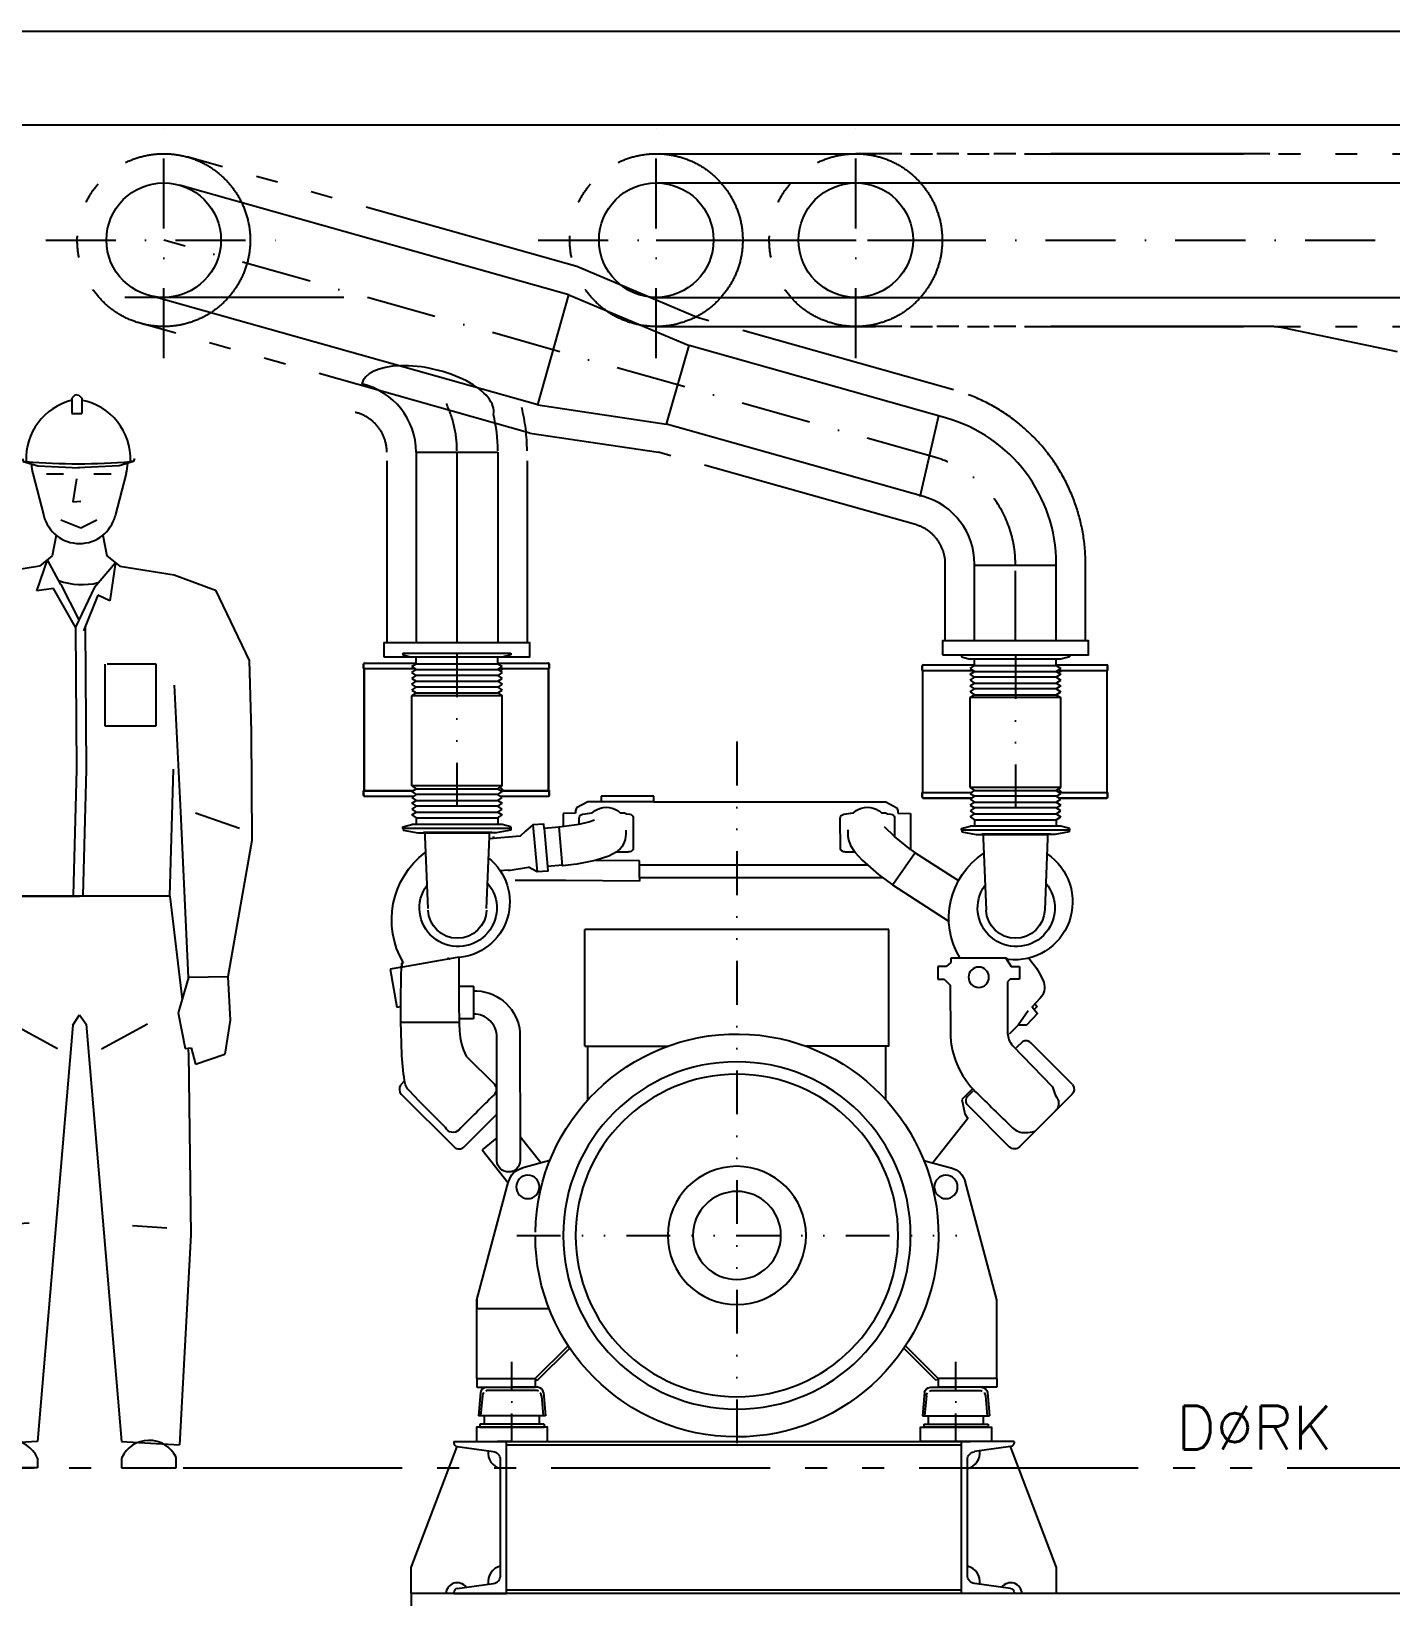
# Model space of a CAD drawing. Extents: x 33214 to 95067, y 8279 to 51908.
# Drawn here: x 60596 to 62923, y 11909 to 14589 of the extents above; entities that cross this region are included whole.
import ezdxf

# ---------------------------------------------------------------- set-up
doc = ezdxf.new("R2010")
doc.units = 0
doc.header["$LTSCALE"] = 300
doc.header["$MEASUREMENT"] = 0
for name, pattern in [('DASHDOT', [1, 0.5, -0.25, 0, -0.25]), ('DASHEDTHIN0', [4, 2.5, -1.5]), ('DIVIDE2', [0.625, 0.25, -0.125, 0, -0.125, 0, -0.125]), ('PHANTOM', [2.1, 1.25, -0.2, 0.125, -0.2, 0.125, -0.2]), ('SNT-025', [0.74, 0.4, -0.17, 0, -0.17])]:
    doc.linetypes.add(name, pattern=pattern)
doc.layers.get('0').update_dxf_attribs({"linetype": 'CONTINUOUS'})
for name, color, linetype in [('% human', 9, 'CONTINUOUS'), ('CO2', 2, 'CONTINUOUS'), ('DAMPER', 6, 'CONTINUOUS'), ('Engine_eq', 3, 'CONTINUOUS'), ('HIDDLN-LMEC0', 3, 'DASHEDTHIN0'), ('INNERG-LMEK0', 2, 'CONTINUOUS'), ('KOMP', 1, 'CONTINUOUS'), ('M0CO2', 2, 'CONTINUOUS'), ('M0PH1', 1, 'PHANTOM'), ('S0CO1', 1, 'CONTINUOUS'), ('S0CO2', 2, 'CONTINUOUS'), ('S0CO3', 3, 'CONTINUOUS'), ('S0CO5', 4, 'CONTINUOUS'), ('S0PH1', 1, 'PHANTOM'), ('S0TX1', 1, 'CONTINUOUS'), ('SCE1', 1, 'DASHDOT')]:
    doc.layers.add(name, color=color, linetype=linetype)
doc.styles.add('18', font='romans', dxfattribs={"height": 180})

# ---------------------------------------------------------------- blocks, each defined once
blk = doc.blocks.new('Mann')
for p, q in [((-2.5, 971.8), (-7.6, 966.7)), ((-7.6, 966.7), (-7.6, 940.5)), ((0.9, 972.3), (-2.5, 971.8)), ((0.9, 972.3), (4.3, 971.8)), ((4.3, 971.8), (9.4, 966.7)), ((9.4, 966.7), (9.4, 940.5)), ((-7.6, 940.5), (9.4, 940.5)), ((-92, 863.8), (-90.8, 858.4)), ((-90.8, 858.4), (-65.8, 851)), ((-90.8, 858.4), (-85.6, 858.4)), ((98.4, 858.4), (73.4, 851)), ((98.4, 858.4), (93.2, 858.4)), ((99.6, 863.8), (98.4, 858.4)), ((-74.2, 837.7), (-55.6, 765.5)), ((-65.8, 851), (5, 847.4)), ((-51, 837.2), (-21.5, 837.2)), ((73.4, 851), (2.6, 847.4)), ((30.2, 837.2), (59.8, 837.2)), ((85.6, 837.7), (67, 765.5)), ((0.7, 828.6), (-5.5, 789.2)), ((-5.5, 789.2), (8.1, 790.4)), ((-26.4, 758.4), (8.1, 744.9)), ((8.1, 744.9), (35.1, 758.4)), ((-34.1, 732), (-40.9, 696.8)), ((45.5, 732), (52.3, 696.8)), ((-63, 679.3), (-156.3, 664.4)), ((-67.3, 637.1), (-49.1, 690.3)), ((-40.9, 696.8), (-63, 679.3)), ((-26, 647.9), (-49.1, 690.3)), ((31.2, 643.5), (67.1, 685.2)), ((52.3, 696.8), (74.5, 679.3)), ((67.1, 685.2), (57.4, 620.1)), ((74.5, 679.3), (167.7, 664.4)), ((-156.3, 664.4), (-227, 638.2)), ((-26, 647.9), (4.8, 587.4)), ((31.2, 643.5), (-1.2, 574.7)), ((167.7, 664.4), (238.4, 638.2)), ((-227, 638.2), (-284.5, 517.4)), ((-39, 640.9), (-67.3, 637.1)), ((-1.2, 574.7), (-39, 640.9)), ((37.1, 629.6), (12.3, 568.4)), ((57.4, 620.1), (37.1, 629.6)), ((238.4, 638.2), (296, 517.4)), ((-1.2, 574.7), (0.7, 331)), ((15.4, 574.9), (17.3, 331.1)), ((-284.5, 517.4), (-288.4, 396.3)), ((48.8, 511.6), (48.8, 406)), ((136.7, 511.6), (53.2, 511.6)), ((136.7, 406), (136.7, 511.6)), ((296, 517.4), (299.8, 396.3)), ((-167.5, 258.7), (-156.8, 475.5)), ((178.9, 258.7), (168.2, 475.5)), ((48.8, 406), (136.7, 406)), ((-288.4, 396.3), (-289.4, 209.2)), ((299.8, 396.3), (300.8, 209.2)), ((-149, 113.9), (-155.1, 331.6)), ((0.7, 331), (-5, 115.6)), ((17.3, 330.6), (11.6, 115.2)), ((160.4, 113.9), (166.5, 331.6)), ((-267.8, 230.2), (-193.1, 256.5)), ((-180.7, -25.3), (-167.5, 258.7)), ((192.1, -25.3), (178.9, 258.7)), ((279.3, 230.2), (204.5, 256.5)), ((-289.4, 209.2), (-248.1, -23.9)), ((300.8, 209.2), (259.5, -23.9)), ((-149, 113.9), (-171.1, -58.8)), ((-149, 113.9), (5.7, 113.9)), ((76.2, 113.9), (-149, 113.9)), ((160.4, 113.9), (5.7, 113.9)), ((160.4, 113.9), (181.5, -62.7)), ((-248.1, -23.9), (-252.3, -98.1)), ((-248.1, -23.9), (-180.7, -25.3)), ((-180.7, -25.3), (-163.4, -85.9)), ((192.1, -25.3), (174.8, -85.9)), ((259.5, -23.9), (192.1, -25.3)), ((259.5, -23.9), (263.8, -98.1)), ((-252.3, -98.1), (-243.1, -156.5)), ((-163.4, -85.9), (-175.3, -146.5)), ((-31.8, -147.5), (-110.3, -104.3)), ((-5.8, -107), (-66, -819.5)), ((-5.8, -107), (5.9, -88.9)), ((5.9, -88.9), (17.1, -104.9)), ((17.1, -104.9), (77.4, -819.5)), ((43.2, -147.5), (121.8, -104.3)), ((174.8, -85.9), (186.7, -146.5)), ((263.8, -98.1), (254.6, -156.5)), ((-192.7, -173.8), (-243.1, -156.5)), ((-185.5, -145.8), (-192.7, -173.8)), ((-175.3, -146.5), (-185.5, -145.8)), ((-181, -155.3), (-185, -465.6)), ((-181.5, -146), (-181, -155.3)), ((186.7, -146.5), (196.9, -145.8)), ((191.4, -146.2), (192.5, -155.3)), ((192.5, -155.3), (196.4, -465.6)), ((196.9, -145.8), (204.2, -173.8)), ((204.2, -173.8), (254.6, -156.5)), ((-80.3, -445.7), (-139.2, -449.6)), ((96.2, -450.1), (155.1, -454)), ((-185, -465.6), (-165.2, -825.3)), ((196.4, -465.6), (176.6, -825.3)), ((-66, -819.5), (-165.2, -825.3)), ((77.4, -819.5), (176.6, -825.3)), ((-159.5, -864.6), (-159.5, -846.6)), ((-66.4, -848.1), (-66.4, -864.6)), ((77.8, -848.1), (77.8, -864.6)), ((170.9, -864.6), (170.9, -846.6)), ((-66.4, -864.6), (-159.5, -864.6)), ((77.8, -864.6), (170.9, -864.6))]:
    blk.add_line(p, q)
for centre, radius, start, end in [((17.3, 863.3), 103, 103.979, 182.7405), ((-9.8, 862.2), 103, 357.8991, 79.2735), ((3.8, 1901.5), 1046.9, 265.1019, 274.8981), ((5.7, 858.3), 82.5, 182.811, 194.4484), ((5.7, 858.3), 82.5, 345.5516, 358.0047), ((5.7, 781.3), 63.3, 194.4484, 345.5516), ((10.1, 762.5), 114.9, 249.7374, 283.841), ((-113.3, -869.3), 51.5, 24.3304, 153.8211), ((124.7, -869.3), 51.5, 26.1789, 155.6696)]:
    blk.add_arc(centre, radius, start, end)
blk = doc.blocks.new('U260')
at = {"layer": 'S0CO3', "linetype": 'Continuous'}
for p, q in [((-225, 650), (0, 650)), ((-225, 650), (-225, 645.9)), ((-209.9, 628.6), (-55.2, 607)), ((0, 0), (0, 650)), ((-25, 77.7), (-25, 572.3)), ((-225, 0), (-225, 4.1)), ((-225, 0), (0, 0)), ((-209.9, 21.4), (-55.2, 43))]:
    blk.add_line(p, q, dxfattribs=at)
for centre, radius, start, end in [((-207.5, 645.9), 17.5, 180, 262.0611), ((-60, 572.3), 35, 0, 82.0611), ((-60, 77.7), 35, 277.9389, 0), ((-207.5, 4.1), 17.5, 97.9389, 180)]:
    blk.add_arc(centre, radius, start, end, dxfattribs=at)
blk = doc.blocks.new('MOTORLABBER')
at = {"layer": 'DAMPER'}
for p, q in [((-134.5, 209.7), (-143.8, 110)), ((-109.6, 232.5), (0, 232.5)), ((101.3, 218.9), (-101.3, 218.9)), ((109.6, 232.5), (0, 232.5)), ((134.5, 209.7), (143.8, 110)), ((-126.2, 196.1), (-134.2, 110)), ((126.2, 196.1), (134.2, 110)), ((-117.5, 110), (-143.8, 110)), ((-137.5, 75), (-137.5, 62.5)), ((137.5, 75), (-137.5, 75)), ((-117.5, 75), (-117.5, 110)), ((117.5, 110), (-117.5, 110)), ((117.5, 75), (117.5, 110)), ((143.8, 110), (117.5, 110)), ((137.5, 75), (137.5, 62.5)), ((-137.5, 62.5), (137.5, 62.5))]:
    blk.add_line(p, q, dxfattribs=at)
for centre, start, end in [((-109.6, 207.5), 90, 174.95755), ((-101.3, 193.9), 139.1713, 174.95755), ((-101.3, 193.9), 90, 115.14857), ((101.3, 193.9), 61.41612, 90), ((109.6, 207.5), 5.04245, 90), ((101.3, 193.9), 5.04245, 37.57124)]:
    blk.add_arc(centre, 25, start, end, dxfattribs=at)
at = {"layer": 'Engine_eq'}
blk.add_lwpolyline([(-152.4, 0), (152.4, 0), (152.4, 62.5), (-152.4, 62.5)], close=True, dxfattribs=at)
at = {"layer": 'HIDDLN-LMEC0'}
blk.add_line((-37.5, 0), (-62.5, 0), dxfattribs=at)
at = {"layer": 'INNERG-LMEK0'}
for p, q in [((-37.5, 0), (137.5, 0)), ((0, 0), (-37.5, 0))]:
    blk.add_line(p, q, dxfattribs=at)
at = {"layer": 'S0PH1', "linetype": 'SNT-025'}
blk.add_line((0, 0), (0, 386.9), dxfattribs=at)
blk = doc.blocks.new('HOVEDMOTOR-SB')
at = {"layer": 'S0CO1', "linetype": 'Continuous'}
for p, q in [((-384.3, 994, -64.8), (-569.3, 994, -64.8)), ((-569.3, 994, -64.8), (-569.3, 991, -64.8)), ((-384.3, 994, -64.8), (-384.3, 991, -64.8)), ((386.7, 997, -64.8), (386.7, 994, -64.8)), ((571.7, 997, -64.8), (386.7, 997, -64.8)), ((386.7, 994, -64.8), (401.6, 990, -64.8)), ((571.7, 994, -64.8), (556.7, 990, -64.8)), ((571.7, 997, -64.8), (571.7, 994, -64.8)), ((-635, 975.7), (-634.5, 976.7)), ((-635, 967.7), (-635, 975.7)), ((-549.4, 967.7), (-635, 967.7)), ((-634.6, 975.6), (-634.1, 976.6)), ((-634.6, 967.6), (-634.6, 975.6)), ((-549.3, 967.6), (-634.6, 967.6)), ((-634.5, 976.7), (-633.5, 977.2)), ((-634.1, 976.6), (-633.1, 977.1)), ((-634, 758.7), (-634, 967.7)), ((-633.6, 758.6), (-633.6, 967.6)), ((-546.8, 977.2), (-633.5, 977.2)), ((-546.8, 977.1), (-633.1, 977.1)), ((-569.3, 991, -64.8), (-554.4, 987, -64.8)), ((-555.9, 967.7), (-551.2, 963.1)), ((-555.5, 967.6), (-551, 963.2)), ((-554.4, 987, -64.8), (-399.3, 987, -64.8)), ((-546.8, 976, -64.8), (-554.3, 971, -64.8)), ((-546.8, 966, -64.8), (-554.3, 971, -64.8)), ((-546.8, 966, -64.8), (-554.3, 961, -64.8)), ((-546.8, 976, -64.8), (-546.8, 987, -64.8)), ((-406.8, 976, -64.8), (-546.8, 976, -64.8)), ((-406.8, 966, -64.8), (-546.8, 966, -64.8)), ((-406.8, 976, -64.8), (-406.8, 987, -64.8)), ((-319, 977.2), (-406.8, 977.2)), ((-318.6, 977.1), (-406.8, 977.1)), ((-399.3, 971, -64.8), (-406.8, 976, -64.8)), ((-399.3, 971, -64.8), (-406.8, 966, -64.8)), ((-399.3, 961, -64.8), (-406.8, 966, -64.8)), ((-317.1, 967.6), (-404.4, 967.6)), ((-317.5, 967.7), (-404.3, 967.7)), ((-384.3, 991, -64.8), (-399.3, 987, -64.8)), ((-319, 977.2), (-318, 976.7)), ((-318.6, 977.1), (-317.6, 976.6)), ((-318.5, 758.7), (-318.5, 967.7)), ((-318.1, 758.6), (-318.1, 967.6)), ((-318, 976.7), (-317.5, 975.7)), ((-317.6, 976.6), (-317.1, 975.6)), ((-317.5, 967.7), (-317.5, 975.7)), ((-317.1, 967.6), (-317.1, 975.6)), ((321, 978.7), (321.5, 979.7)), ((321, 970.7), (321, 978.7)), ((406.6, 970.7), (321, 970.7)), ((321.4, 978.6), (321.9, 979.6)), ((321.4, 970.6), (321.4, 978.6)), ((406.7, 970.6), (321.4, 970.6)), ((321.5, 979.7), (322.5, 980.2)), ((321.9, 979.6), (322.9, 980.1)), ((322, 761.7), (322, 970.7)), ((322.4, 761.6), (322.4, 970.6)), ((409.2, 980.2), (322.5, 980.2)), ((409.2, 980.1), (322.9, 980.1)), ((400.1, 970.7), (404.8, 966.1)), ((400.5, 970.6), (405, 966.2)), ((401.6, 990, -64.8), (556.7, 990, -64.8)), ((409.2, 979, -64.8), (401.7, 974, -64.8)), ((409.2, 969, -64.8), (401.7, 974, -64.8)), ((409.2, 969, -64.8), (401.7, 964, -64.8)), ((409.2, 979, -64.8), (409.2, 990, -64.8)), ((549.2, 979, -64.8), (409.2, 979, -64.8)), ((549.2, 969, -64.8), (409.2, 969, -64.8)), ((549.2, 979, -64.8), (549.2, 990, -64.8)), ((637, 980.2), (549.2, 980.2)), ((637.4, 980.1), (549.2, 980.1)), ((556.7, 974, -64.8), (549.2, 979, -64.8)), ((556.7, 974, -64.8), (549.2, 969, -64.8)), ((556.7, 964, -64.8), (549.2, 969, -64.8)), ((638.9, 970.6), (551.6, 970.6)), ((638.5, 970.7), (551.7, 970.7)), ((637, 980.2), (638, 979.7)), ((637.4, 980.1), (638.4, 979.6)), ((637.5, 761.7), (637.5, 970.7)), ((637.9, 761.6), (637.9, 970.6)), ((638, 979.7), (638.5, 978.7)), ((638.4, 979.6), (638.9, 978.6)), ((638.5, 970.7), (638.5, 978.7)), ((638.9, 970.6), (638.9, 978.6)), ((-554.3, 961, -64.8), (-546.8, 956, -64.8)), ((-546.8, 956, -64.8), (-554.3, 951, -64.8)), ((-546.8, 946, -64.8), (-554.3, 951, -64.8)), ((-546.8, 946, -64.8), (-554.3, 941, -64.8)), ((-554.3, 941, -64.8), (-546.8, 936, -64.8)), ((-546.8, 956, -64.8), (-406.8, 956, -64.8)), ((-406.8, 946, -64.8), (-546.8, 946, -64.8)), ((-406.8, 956, -64.8), (-399.3, 961, -64.8)), ((-399.3, 951, -64.8), (-406.8, 956, -64.8)), ((-399.3, 951, -64.8), (-406.8, 946, -64.8)), ((-399.3, 941, -64.8), (-406.8, 946, -64.8)), ((-406.8, 936, -64.8), (-399.3, 941, -64.8)), ((401.7, 964, -64.8), (409.2, 959, -64.8)), ((409.2, 959, -64.8), (401.7, 954, -64.8)), ((409.2, 949, -64.8), (401.7, 954, -64.8)), ((409.2, 949, -64.8), (401.7, 944, -64.8)), ((401.7, 944, -64.8), (409.2, 939, -64.8)), ((409.2, 939, -64.8), (401.7, 934, -64.8)), ((409.2, 959, -64.8), (549.2, 959, -64.8)), ((549.2, 949, -64.8), (409.2, 949, -64.8)), ((409.2, 939, -64.8), (549.2, 939, -64.8)), ((549.2, 959, -64.8), (556.7, 964, -64.8)), ((556.7, 954, -64.8), (549.2, 959, -64.8)), ((556.7, 954, -64.8), (549.2, 949, -64.8)), ((556.7, 944, -64.8), (549.2, 949, -64.8)), ((549.2, 939, -64.8), (556.7, 944, -64.8)), ((556.7, 934, -64.8), (549.2, 939, -64.8)), ((-546.8, 936, -64.8), (-554.3, 931, -64.8)), ((-546.8, 926, -64.8), (-554.3, 931, -64.8)), ((-546.8, 926, -64.8), (-554.3, 921, -64.8)), ((-554.3, 767, -64.8), (-554.3, 921, -64.8)), ((-554.3, 921, -64.8), (-399.3, 921, -64.8)), ((-546.8, 936, -64.8), (-406.8, 936, -64.8)), ((-406.8, 926, -64.8), (-546.8, 926, -64.8)), ((-399.3, 931, -64.8), (-406.8, 936, -64.8)), ((-399.3, 931, -64.8), (-406.8, 926, -64.8)), ((-399.3, 921, -64.8), (-406.8, 926, -64.8)), ((-399.3, 767, -64.8), (-399.3, 921, -64.8)), ((409.2, 929, -64.8), (401.7, 934, -64.8)), ((409.2, 929, -64.8), (401.7, 924, -64.8)), ((401.7, 924, -64.8), (556.7, 924, -64.8)), ((401.7, 770, -64.8), (401.7, 924, -64.8)), ((549.2, 929, -64.8), (409.2, 929, -64.8)), ((556.7, 934, -64.8), (549.2, 929, -64.8)), ((556.7, 924, -64.8), (549.2, 929, -64.8)), ((556.7, 770, -64.8), (556.7, 924, -64.8)), ((-635, 750.7), (-635, 758.7)), ((-551.8, 758.7), (-635, 758.7)), ((-634.5, 749.6), (-635, 750.7)), ((-634.6, 750.6), (-634.6, 758.6)), ((-551.9, 758.6), (-634.6, 758.6)), ((-634.1, 749.5), (-634.6, 750.6)), ((-550.7, 764.5), (-557.1, 758.1)), ((-550.4, 764.4), (-556.7, 758)), ((-554.3, 767, -64.8), (-399.3, 767, -64.8)), ((-546.8, 762, -64.8), (-554.3, 767, -64.8)), ((-546.8, 762, -64.8), (-554.3, 757, -64.8)), ((-546.8, 752, -64.8), (-554.3, 757, -64.8)), ((-554.3, 747, -64.8), (-546.8, 752, -64.8)), ((-406.8, 762, -64.8), (-546.8, 762, -64.8)), ((-546.8, 752, -64.8), (-406.8, 752, -64.8)), ((-399.3, 767, -64.8), (-406.8, 762, -64.8)), ((-399.3, 757, -64.8), (-406.8, 762, -64.8)), ((-399.3, 757, -64.8), (-406.8, 752, -64.8)), ((-406.8, 752, -64.8), (-399.3, 747, -64.8)), ((-317.5, 758.7), (-401.9, 758.7)), ((-317.1, 758.6), (-401.8, 758.6)), ((-317.5, 750.7), (-318, 749.6)), ((-317.1, 750.6), (-317.6, 749.5)), ((-317.5, 750.7), (-317.5, 758.7)), ((-317.1, 750.6), (-317.1, 758.6)), ((142.4, 752), (232.4, 752)), ((142.4, 742.5), (142.4, 752)), ((232.4, 752), (232.4, 742.5)), ((404.2, 761.7), (321, 761.7)), ((321, 753.7), (321, 761.7)), ((321.5, 752.6), (321, 753.7)), ((404.1, 761.6), (321.4, 761.6)), ((321.4, 753.6), (321.4, 761.6)), ((321.9, 752.5), (321.4, 753.6)), ((322.5, 752.2), (321.5, 752.6)), ((322.9, 752.1), (321.9, 752.5)), ((405, 752.2), (322.5, 752.2)), ((404.9, 752.1), (322.9, 752.1)), ((405.3, 767.5), (398.9, 761.1)), ((405.6, 767.4), (399.3, 761)), ((409.2, 765, -64.8), (401.7, 770, -64.8)), ((401.7, 770, -64.8), (556.7, 770, -64.8)), ((409.2, 765, -64.8), (401.7, 760, -64.8)), ((409.2, 755, -64.8), (401.7, 760, -64.8)), ((401.7, 750, -64.8), (409.2, 755, -64.8)), ((549.2, 765, -64.8), (409.2, 765, -64.8)), ((409.2, 755, -64.8), (549.2, 755, -64.8)), ((556.7, 770, -64.8), (549.2, 765, -64.8)), ((556.7, 760, -64.8), (549.2, 765, -64.8)), ((556.7, 760, -64.8), (549.2, 755, -64.8)), ((549.2, 755, -64.8), (556.7, 750, -64.8)), ((637, 752.2), (553.4, 752.2)), ((637.4, 752.1), (553.5, 752.1)), ((638.5, 761.7), (554.1, 761.7)), ((638.9, 761.6), (554.2, 761.6)), ((638, 752.6), (637, 752.2)), ((638.4, 752.5), (637.4, 752.1)), ((638.5, 753.7), (638, 752.6)), ((638.9, 753.6), (638.4, 752.5)), ((638.5, 753.7), (638.5, 761.7)), ((638.9, 753.6), (638.9, 761.6)), ((-633.5, 749.2), (-634.5, 749.6)), ((-633.1, 749.1), (-634.1, 749.5)), ((-551, 749.2), (-633.5, 749.2)), ((-551.1, 749.1), (-633.1, 749.1)), ((-546.8, 742, -64.8), (-554.3, 747, -64.8)), ((-546.8, 742, -64.8), (-554.3, 737, -64.8)), ((-546.8, 732, -64.8), (-554.3, 737, -64.8)), ((-554.3, 727, -64.8), (-546.8, 732, -64.8)), ((-546.8, 722, -64.8), (-554.3, 727, -64.8)), ((-406.8, 742, -64.8), (-546.8, 742, -64.8)), ((-546.8, 732, -64.8), (-406.8, 732, -64.8)), ((-399.3, 747, -64.8), (-406.8, 742, -64.8)), ((-399.3, 737, -64.8), (-406.8, 742, -64.8)), ((-399.3, 737, -64.8), (-406.8, 732, -64.8)), ((-406.8, 732, -64.8), (-399.3, 727, -64.8)), ((-399.3, 727, -64.8), (-406.8, 722, -64.8)), ((-319, 749.2), (-402.6, 749.2)), ((-318.6, 749.1), (-402.5, 749.1)), ((-318, 749.6), (-319, 749.2)), ((-317.6, 749.5), (-318.6, 749.1)), ((-274, 732), (-275.7, 727.4)), ((-275.7, 727.4), (-275.7, 723.2)), ((-254.8, 742.5), (-274, 732)), ((142.4, 742.5), (-254.8, 742.5)), ((142.4, 742.5), (232.4, 742.5)), ((232.4, 742.5), (255.2, 742.5)), ((255.2, 742.5), (274.3, 732)), ((274.3, 732), (276.1, 727.4)), ((276.1, 727.4), (276.1, 723.3)), ((409.2, 745, -64.8), (401.7, 750, -64.8)), ((409.2, 745, -64.8), (401.7, 740, -64.8)), ((409.2, 735, -64.8), (401.7, 740, -64.8)), ((401.7, 730, -64.8), (409.2, 735, -64.8)), ((409.2, 725, -64.8), (401.7, 730, -64.8)), ((409.2, 725, -64.8), (401.7, 720, -64.8)), ((549.2, 745, -64.8), (409.2, 745, -64.8)), ((409.2, 735, -64.8), (549.2, 735, -64.8)), ((549.2, 725, -64.8), (409.2, 725, -64.8)), ((556.7, 750, -64.8), (549.2, 745, -64.8)), ((556.7, 740, -64.8), (549.2, 745, -64.8)), ((556.7, 740, -64.8), (549.2, 735, -64.8)), ((549.2, 735, -64.8), (556.7, 730, -64.8)), ((556.7, 730, -64.8), (549.2, 725, -64.8)), ((556.7, 720, -64.8), (549.2, 725, -64.8)), ((-569.3, 697, -64.8), (-554.4, 701, -64.8)), ((-569.3, 697, -64.8), (-569.3, 694, -64.8)), ((-554.4, 701, -64.8), (-399.3, 701, -64.8)), ((-546.8, 722, -64.8), (-554.3, 717, -64.8)), ((-546.8, 712, -64.8), (-554.3, 717, -64.8)), ((-406.8, 722, -64.8), (-546.8, 722, -64.8)), ((-546.8, 712, -64.8), (-546.8, 701, -64.8)), ((-406.8, 712, -64.8), (-546.8, 712, -64.8)), ((-399.3, 717, -64.8), (-406.8, 722, -64.8)), ((-399.3, 717, -64.8), (-406.8, 712, -64.8)), ((-406.8, 712, -64.8), (-406.8, 701, -64.8)), ((-384.3, 697, -64.8), (-399.3, 701, -64.8)), ((-384.3, 694), (-384.3, 697)), ((-275.7, 723.2), (-297.3, 722.8)), ((-297.3, 722.8), (-297.3, 660.8)), ((-269.7, 682.9), (-252.9, 700)), ((276.1, 723.3), (297.6, 722.8)), ((297.6, 722.8), (297.6, 700.6)), ((329.9, 697), (324.2, 631.6)), ((349.1, 702.9), (342.1, 622.5)), ((386.7, 700, -64.8), (401.6, 704, -64.8)), ((386.7, 700, -64.8), (386.7, 697, -64.8)), ((386.7, 697), (571.7, 697)), ((387.2, 697), (571.2, 697)), ((387.2, 697), (387.2, 694)), ((401.6, 704, -64.8), (556.7, 704, -64.8)), ((409.2, 715, -64.8), (401.7, 720, -64.8)), ((549.2, 715, -64.8), (409.2, 715, -64.8)), ((409.2, 715, -64.8), (409.2, 704, -64.8)), ((556.7, 720, -64.8), (549.2, 715, -64.8)), ((549.2, 715, -64.8), (549.2, 704, -64.8)), ((571.7, 700, -64.8), (556.7, 704, -64.8)), ((571.2, 697), (571.2, 694)), ((571.7, 697), (571.7, 700)), ((-569.3, 694), (-384.3, 694)), ((-568.8, 694), (-568.8, 691)), ((-568.8, 694), (-384.8, 694)), ((-568.8, 691), (-544, 686.7)), ((-544, 686.7), (-476.8, 686.7)), ((-536.8, 687.1), (-532.3, 687.2)), ((-532.8, 687.3), (-528.6, 687.3)), ((-532.3, 687.2), (-528.2, 687.2)), ((-531.8, 686.7), (-531.8, 679.5)), ((-476.8, 686.7), (-531.8, 686.7)), ((-531.8, 679.5), (-527, 557)), ((-528.6, 687.3), (-523.6, 687.3)), ((-528.2, 687.2), (-523.2, 687.2)), ((-523.6, 687.3), (-517.8, 687.3)), ((-523.2, 687.2), (-517.3, 687.2)), ((-517.8, 687.3), (-507.5, 687.3)), ((-517.3, 687.2), (-507.1, 687.2)), ((-507.5, 687.3), (-496.5, 687.3)), ((-507.1, 687.2), (-496.1, 687.2)), ((-496.5, 687.3), (-476.3, 687.3)), ((-496.1, 687.2), (-475.8, 687.2)), ((-409.7, 686.7), (-476.8, 686.7)), ((-476.1, 687.3), (-476.3, 687.3)), ((-476.1, 687.3), (-463.9, 687.2)), ((-475.7, 687.2), (-475.8, 687.2)), ((-475.7, 687.2), (-463.5, 687.1)), ((-463.9, 687.2), (-456, 687.2)), ((-463.5, 687.1), (-455.6, 687.1)), ((-456, 687.2), (-448.4, 687.2)), ((-455.6, 687.1), (-448, 687.1)), ((-448.4, 687.2), (-441.3, 687.2)), ((-448, 687.1), (-440.8, 687.1)), ((-441.3, 687.2), (-434.8, 687.2)), ((-440.8, 687.1), (-434.3, 687.1)), ((-434.8, 687.2), (-428.9, 687.2)), ((-434.3, 687.1), (-428.5, 687.1)), ((-428.9, 687.2), (-423.9, 687.3)), ((-428.5, 687.1), (-423.5, 687.2)), ((-421.8, 679.5), (-426.7, 557)), ((-423.9, 687.3), (-419.8, 687.3)), ((-423.5, 687.2), (-419.3, 687.2)), ((-421.8, 686.7), (-421.8, 679.5)), ((-384.8, 691), (-409.7, 686.7)), ((-384.8, 694), (-384.8, 691)), ((-297.3, 660.8), (-269.7, 682.9)), ((-190.9, 677.6), (-194.4, 667.7)), ((-189.9, 684), (-190.9, 677.6)), ((-189.9, 694.8), (-189.9, 684)), ((387.2, 694), (412, 689.7)), ((412, 689.7), (479.2, 689.7)), ((416.7, 683.1), (416.9, 681.1)), ((416.9, 681.1), (417.2, 679)), ((417.1, 683.2), (417.3, 681.2)), ((417.3, 681.2), (417.6, 679.1)), ((419.2, 690.1), (423.7, 690.2)), ((423.2, 690.3), (427.4, 690.3)), ((423.7, 690.2), (427.8, 690.2)), ((479.2, 689.7), (424.2, 689.7)), ((424.2, 689.7), (424.2, 682.5)), ((424.2, 682.5), (429, 560)), ((427.4, 690.3), (432.4, 690.3)), ((427.8, 690.2), (432.8, 690.2)), ((432.4, 690.3), (438.2, 690.3)), ((432.8, 690.2), (438.7, 690.2)), ((438.2, 690.3), (448.5, 690.3)), ((438.7, 690.2), (448.9, 690.2)), ((448.5, 690.3), (459.5, 690.3)), ((448.9, 690.2), (459.9, 690.2)), ((459.5, 690.3), (479.7, 690.3)), ((459.9, 690.2), (480.2, 690.2)), ((546.3, 689.7), (479.2, 689.7)), ((479.9, 690.3), (479.7, 690.3)), ((479.9, 690.3), (492.1, 690.2)), ((480.3, 690.2), (480.2, 690.2)), ((480.3, 690.2), (492.5, 690.1)), ((492.1, 690.2), (500, 690.2)), ((492.5, 690.1), (500.4, 690.1)), ((500, 690.2), (507.6, 690.2)), ((500.4, 690.1), (508, 690.1)), ((507.6, 690.2), (514.7, 690.2)), ((508, 690.1), (515.2, 690.1)), ((514.7, 690.2), (521.2, 690.2)), ((515.2, 690.1), (521.7, 690.1)), ((521.2, 690.2), (527.1, 690.2)), ((521.7, 690.1), (527.5, 690.1)), ((527.1, 690.2), (532.1, 690.3)), ((527.5, 690.1), (532.5, 690.2)), ((534.2, 682.5), (529.3, 560)), ((532.1, 690.3), (536.2, 690.3)), ((532.5, 690.2), (536.7, 690.2)), ((534.2, 689.7), (534.2, 682.5)), ((571.2, 694), (546.3, 689.7)), ((-305.2, 655), (-368.7, 614.6)), ((-297.3, 660.8), (-305.2, 655)), ((-305.2, 655), (-266.7, 600.6)), ((-201.9, 656.3), (-214.6, 642.6)), ((-194.4, 667.7), (-201.9, 656.3)), ((-242.6, 618.3), (-266.4, 600.4)), ((-214.6, 642.6), (-242.6, 618.3)), ((-224.2, 634.2), (166.7, 634.2)), ((166.7, 641.8), (242.5, 641.9)), ((166.7, 612.4), (166.7, 641.8)), ((387.9, 625.6), (356.7, 630.9)), ((391.4, 625.3), (387.9, 625.6)), ((391.4, 625.3), (404.8, 624.3)), ((391.4, 625.3), (404.9, 624.3)), ((-368.7, 614.6), (-379.5, 607.8)), ((-266.4, 600.4), (-363.3, 537.4)), ((-250.2, 612.4), (166.4, 612.4)), ((166.4, 612.4), (166.7, 612.4)), ((166.7, 612.4), (166.7, 606.8)), ((166.7, 606.8), (292.7, 607.7)), ((292.7, 607.7), (379.8, 607.7)), ((-260, 523.9), (260, 523.9)), ((-260, 323.9), (-260, 523.9)), ((260, 323.9), (260, 523.9)), ((-484, 460.7), (-484, 438.7)), ((-469.5, 460.7), (-484, 460.7)), ((-460.2, 474.7), (-469.5, 460.7)), ((-464.5, 472.7), (-460.2, 474.7)), ((-460.2, 474.7), (-366.5, 474.7)), ((-366.5, 474.7), (-366.5, 467.6)), ((-366.5, 467.6), (-358.5, 460.5)), ((-358.5, 460.5), (-344, 460.5)), ((-344, 460.5), (-344, 438.7)), ((478.9, 475.8), (572.5, 459.3)), ((478.9, 475.8), (572.5, 459.3)), ((490.9, 472.7), (495.2, 474.7)), ((573.7, 466.2), (570.9, 466.7)), ((572.5, 459.3), (573.7, 466.2)), ((572.5, 459.3), (573.7, 466.2)), ((572.5, 459.3), (573.7, 459.6)), ((573.7, 459.6), (593.7, 456)), ((593.7, 456), (582.2, 391)), ((-484, 438.7), (-468, 438.7)), ((-468, 438.7), (-463, 434.3)), ((-463, 434.3), (-463.1, 354.1)), ((-355, 438.8), (-365.1, 428.7)), ((-344, 438.7), (-355, 438.8)), ((-365.1, 428.7), (-365.4, 340.5)), ((451, 426.9), (451, 371.2)), ((475.7, 426.9), (451, 426.9)), ((-509.8, 396.4), (-513.9, 392.3)), ((-513.9, 392.3), (-508.8, 387.2)), ((582.2, 391), (575.3, 392.2)), ((451, 371.2), (475.6, 371.2)), ((475.5, 364.5), (575.1, 364.5)), ((-260, 323.9), (-118.9, 323.9)), ((-255, 232.4), (-255, 323.9)), ((260, 323.9), (118.9, 323.9)), ((255, 232.4), (255, 323.9)), ((-402.4, 249.8), (-385.2, 232.6)), ((-385.2, 232.6), (-390, 208.3)), ((-390, 208.3), (-395.1, 200.5)), ((-395.1, 200.5), (-335.5, 124.3)), ((335.8, 124.2), (370.9, 169.1)), ((410.9, 167.3), (435.8, 146.7)), ((435.8, 146.7), (391.7, 90.2)), ((-320.2, 128.4), (-368.3, 115.5)), ((320.2, 128.4), (368.3, 115.5)), ((-444.8, -110), (-390.7, 92.8)), ((445.2, -110), (391, 92.8)), ((-444.8, -245), (-444.8, -110)), ((445, -125), (321.6, -125)), ((445, -109.9), (445, -125)), ((445.2, -245), (445.2, -110)), ((-344.8, -245), (-288.6, -188.8)), ((-341.3, -248.5), (-285.8, -193)), ((341.6, -248.5), (286.1, -193)), ((345.2, -245), (288.9, -188.8)), ((-444.8, -245), (-344.8, -245)), ((-444.8, -245), (-444.8, -260)), ((-444.8, -260), (-344.8, -260)), ((-344.8, -245), (-341.3, -248.5)), ((-344.8, -245), (-344.8, -260)), ((345.2, -245), (341.6, -248.5)), ((445.2, -245), (345.2, -245)), ((345.2, -245), (345.2, -260)), ((445.2, -260), (345.2, -260)), ((445.2, -245), (445.2, -260))]:
    blk.add_line(p, q, dxfattribs=at)
at = {"layer": 'S0CO1', "linetype": 'DIVIDE2'}
for p, q in [((-476.8, 994, -64.8), (-476.8, 694, -64.8)), ((479.2, 997, -64.8), (479.2, 697, -64.8)), ((0.2, 845.6), (0.2, -393)), ((376.7, 0), (-376.3, 0))]:
    blk.add_line(p, q, dxfattribs=at)
at = {"layer": 'S0CO1', "linetype": 'Continuous'}
for points in [[(-201.9, 656.3), (-186.2, 656.6, 0.148036), (-178.9, 658.9, 0.248454), (-177.5, 661.7), (-177, 714.2, 0.37158), (-183, 721.3, 0.008472), (-199.4, 723.6), (-204.4, 727.7, 0.14115), (-223.4, 733.3, 0.133408), (-242.7, 727.7, 0.121441), (-247.3, 723.6), (-254.5, 723.5), (-257.9, 721.8), (-263.7, 721.3, 0.16196), (-268, 719.4, 0.185607), (-269.7, 716.2), (-269.7, 682.9)], [(270, 704.5), (270, 714.2, 0.37158), (264, 721.3, 0.008472), (247.7, 723.6), (242.6, 727.7, 0.14115), (223.7, 733.3, 0.133408), (204.4, 727.7, 0.121441), (199.7, 723.6), (192.6, 723.5), (189.1, 721.8), (183.3, 721.3, 0.16196), (179, 719.4, 0.185607), (177.3, 716.2), (177.3, 682.9)], [(190.2, 693.9), (190.2, 687, 0.252458), (206.8, 656.2), (219.2, 649.3), (242.5, 641.9), (273.7, 636), (298.5, 633.2), (304.3, 699.9), (270, 704.5), (253.2, 708.3), (244, 711.7)], [(177.3, 682.9), (177.8, 661.7, 0.212266), (179, 659, 0.125337), (183.1, 657, 0.041871), (186.5, 656.6), (206.8, 656.2)], [(-499.9, 475.1), (-507.4, 465.2, 0.068901), (-525.2, 433.3, 0.155051), (-526.2, 418.8, 0.146703), (-518.9, 406.5), (-505.2, 391.5), (-514.8, 379.9), (-495.8, 360), (-481.6, 359.9), (-466.3, 344.7)], [(475.7, 476), (475.7, 383.3, -0.01326), (474.8, 350.3, -0.104332), (463.2, 306.9), (415.7, 259.4, 0.414214), (415.7, 241, -0.000001), (476.2, 180.6, 0.525367), (498.7, 184.7), (543.8, 229.8), (560.5, 247.5, 0.153975), (568.9, 264.8, 0.025111), (573.6, 314, 0.022096), (573.7, 466.2, 2.278476)], [(450.9, 419.1), (445, 418.8, 0.375609), (371.4, 348.1), (370.9, 141.7), (371, 128.5, 0.9839), (410.7, 128), (410.8, 339.7, -0.41881), (450.9, 379.1, 12.556767)], [(-463.1, 354.1), (-463.4, 346.5, -0.169615), (-471.7, 325.5), (-540.5, 254.7), (-544.9, 240.6), (-547.9, 236, 0.377615), (-544.5, 212.6, 6.357599)], [(-574.3, 258.8), (-503.1, 329.9, -0.329952), (-489.6, 332), (-478, 321.4)], [(-366.2, 332.2), (-366.9, 327.5, -0.16145), (-408.6, 246.2, -0.002015), (-471.7, 184.6, -0.205356), (-494.1, 176.1, -0.056759), (-510, 178.6, -1.276269)], [(-365.4, 340.5), (-366.2, 332.2, -0.302935)], [(-574.3, 258.8), (-575.3, 257.4, 0.358465), (-574.1, 242), (-483.6, 151.6, 0.406566), (-466.9, 151.4), (-395.7, 222.5, 0.414214), (-395.7, 239.1), (-404.4, 247.7)], [(574.6, 258.8), (575.6, 257.4, -0.358465), (574.4, 242), (484, 151.6, -0.406566), (467.2, 151.4), (410.9, 207.7)]]:
    blk.add_lwpolyline(points, format="xyb", dxfattribs=at)
for points in [[(304.3, 699.2), (329.9, 697), (330.6, 704.5), (349.1, 702.9), (362.1, 692.1), (371.1, 684), (424.3, 679.4)], [(298.5, 633.9), (324.2, 631.6), (323.5, 624.1), (342.1, 622.5), (356.7, 630.9)], [(-498.9, 384.7), (-481.6, 359.9)], [(574.6, 258.8), (568.8, 264.6)]]:
    blk.add_lwpolyline(points, dxfattribs=at)
for centre, radius in [((-414, 442.2), 17.5), ((0, 0), 297.4), ((0, 0), 276.1), ((0, 0), 118.4), ((-357.9, 83.1), 20), ((357.9, 83.1), 20), ((0, 0), 75.4)]:
    blk.add_circle(centre, radius, dxfattribs=at)
for centre, radius, start, end in [((-475.5, 571.2), 99.2, 124.0388, 276.3445), ((-495.9, 543.4), 133, 328.8862, 56.6926), ((484.6, 571.4), 95.8, 128.0229, 266.6155), ((446.2, 540.2), 144.7, 329.5002, 52.9381), ((-478.2, 560.8), 66.1, 139.9024, 35.8081), ((477.2, 560.8), 66.1, 139.9024, 35.8081), ((-476.8, 559.1), 50.2, 182.3871, 357.6129), ((478.5, 559.1), 50.2, 182.3871, 357.6129), ((0, 0), 345, 0.8967, 0), ((-358.1, 83), 34, 105, 165), ((358.1, 83), 34, 15, 75)]:
    blk.add_arc(centre, radius, start, end, dxfattribs=at)
blk = doc.blocks.new('exhaust_part3')
at = {"layer": 'CO2'}
blk.add_circle((57376.1, 41179.3), 98, dxfattribs=at)
at = {"layer": 'KOMP', "linetype": 'SNT-025'}
for p, q in [((57376.1, 40977.2), (57376.1, 41381.5)), ((57174, 41179.3), (57578.3, 41179.3))]:
    blk.add_line(p, q, dxfattribs=at)
at = {"layer": 'M0PH1'}
blk.add_circle((57376.1, 41179.3), 148, dxfattribs=at)

msp = doc.modelspace()

# ---------------------------------------------------------------- linework, layer by layer
at = {"layer": 'CO2'}
for p, q in [((61516.3, 14137.9, -33), (60849.4, 14325.8)), ((61463.2, 13949.3, -33), (60796.2, 14137.2)), ((62148.9, 13930.5, -64.8), (62117, 13791.8, -64.8))]:
    msp.add_line(p, q, dxfattribs=at)
for points in [[(61665.9, 14329.5), (63823, 14329.5, -0.381096), (64188.6, 14003.5, -0.381096)], [(61665.9, 14133.5), (63823, 14133.5, -0.343675), (63989.8, 14003.5, -0.343675)], [(62350.6, 13545.1), (62350.6, 13676.9, 0.335881), (62161.1, 13927.2), (61722, 14050.9)], [(62210.6, 13545.1), (62210.6, 13676.9, 0.335881), (62123.2, 13792.4), (61683.4, 13916.3)]]:
    msp.add_lwpolyline(points, format="xyb", dxfattribs=at)
at = {"layer": 'CO2', "elevation": -64.8}
for points in [[(61199.6, 13518.1), (61449.6, 13518.1), (61449.6, 13542.1), (61199.6, 13542.1)], [(62155.6, 13521.1), (62405.6, 13521.1), (62405.6, 13545.1), (62155.6, 13545.1)]]:
    msp.add_lwpolyline(points, close=True, dxfattribs=at)
at = {"layer": 'KOMP', "linetype": 'SNT-025'}
for points in [[(62280.6, 13545.1), (62280.6, 13676.9, 0.335881), (62142.1, 13859.8), (60822.8, 14231.5)], [(61665.9, 14231.5), (63823, 14231.5, -0.414214), (64093, 13961.5), (64093, 13784.1)]]:
    msp.add_lwpolyline(points, format="xyb", dxfattribs=at)
at = {"layer": 'M0CO2'}
for p, q in [((61254.6, 13868.3, -64.8), (61254.6, 13542.1, -64.8)), ((61254.6, 13868.3, -64.8), (61394.6, 13868.3, -64.8)), ((61394.6, 13868.3, -64.8), (61394.6, 13542.1, -64.8)), ((62210.6, 13674.8, -64.8), (62350.6, 13674.8, -64.8))]:
    msp.add_line(p, q, dxfattribs=at)
for centre, radius, end in [((61134.6, 13868.3, -64.8), 120, 77.0448), ((61134.6, 13870.7, -64.8), 260, 13.8945)]:
    msp.add_arc(centre, radius, 0, end, dxfattribs=at)
msp.add_ellipse((61274.3, 13959.2, -64.8), major_axis=(-112.7, 26.1), ratio=0.452186, start_param=3.141593, end_param=6.288354, dxfattribs=at)
at = {"layer": 'M0PH1'}
for p, q in [((61529.9, 14186.1, -33), (60862.9, 14374)), ((61131.2, 14133.2, -64.8), (60725.4, 14133.2, -64.8)), ((61449.6, 13901.1, -33), (60782.6, 14089.1)), ((61324.6, 13868.3, -64.8), (61324.6, 13542.1, -64.8)), ((61204.6, 13853.6, -64.8), (61204.6, 13542.1, -64.8)), ((61444.6, 13853.6, -64.8), (61444.6, 13542.1, -64.8))]:
    msp.add_line(p, q, dxfattribs=at)
for points in [[(61665.9, 14379.5), (63823, 14379.5, -0.387023), (64239.1, 14000.6, -0.387023)], [(61665.9, 14083.5), (63823, 14083.5, -0.321541), (63938.5, 14000.6, -0.321541)], [(62400.6, 13545.1), (62400.6, 13676.9, 0.335881), (62174.7, 13975.3), (61735.8, 14098.9)], [(63948.2, 13901.6), (63637.1, 13901.6, -0.051887), (63551, 13910.6), (62741.5, 14080.9, 0.051887), (62716.3, 14083.5), (62007.4, 14083.5)], [(62160.6, 13545.1), (62160.6, 13676.9, 0.335881), (62109.6, 13744.3), (61669.5, 13868.3)]]:
    msp.add_lwpolyline(points, format="xyb", dxfattribs=at)
for points in [[(62716.3, 14379.5), (62007.4, 14379.5)], [(61735.8, 14098.9), (61529.9, 14186.1)]]:
    msp.add_lwpolyline(points, dxfattribs=at)
at = {"layer": 'M0PH1', "elevation": -33}
msp.add_lwpolyline([(61449.6, 13901.1), (61669.5, 13868.3)], dxfattribs=at)
at = {"layer": 'M0PH1'}
for centre, radius, end in [((61134.6, 13870.7, -64.8), 310, 13.8945), ((61134.6, 13868.3, -64.8), 70, 77.0448)]:
    msp.add_arc(centre, radius, 0, end, dxfattribs=at)
at = {"layer": 'S0CO1'}
for p, q in [((59296.4, 14429.1), (62522.9, 14429.1)), ((62522.9, 14429.1), (65150.9, 14429.1))]:
    msp.add_line(p, q, dxfattribs=at)
at = {"layer": 'S0CO2'}
for points, elevation in [([(61463.2, 13949.3), (61516.3, 14137.9)], -33), ([(61516.3, 14137.9), (61722, 14050.9)], -33), ([(61683.4, 13916.3), (61722, 14050.9)], -64.8), ([(61463.2, 13949.3), (61683.4, 13916.3)], -33)]:
    msp.add_lwpolyline(points, dxfattribs=dict(at, elevation=elevation))
at = {"layer": 'S0CO3', "linetype": 'Continuous'}
for p, q in [((61409.2, 12174.1), (62188.4, 12174.1)), ((61246.4, 11958.6), (61325.2, 12165.5)), ((61409.2, 12168.5), (62188.4, 12168.5)), ((62351.2, 11958.6), (62272.4, 12165.5)), ((61246.4, 11914.1), (61246.4, 11958.6)), ((62351.2, 11914.1), (62351.2, 11958.6)), ((66946.4, 11914.1), (61246.4, 11914.1)), ((61246.4, 11914.1), (61246.4, 11734.1)), ((62188.4, 11919.7), (61409.2, 11919.7))]:
    msp.add_line(p, q, dxfattribs=at)
for centre, radius, start, end in [((61405, 12154.7), 27.2, 172.7182, 257.662), ((62192.6, 12154.7), 27.2, 282.338, 7.2818), ((61405, 11934.1), 27.2, 102.338, 188.6089), ((62192.6, 11934.1), 27.2, 351.3911, 77.662), ((61325.1, 11912.8), 19.5, 37.8484, 176.2434), ((62272.5, 11912.8), 19.5, 3.7566, 142.1516)]:
    msp.add_arc(centre, radius, start, end, dxfattribs=at)
at = {"layer": 'S0CO5'}
msp.add_line((59296.4, 14589.1), (64096.4, 14589.1), dxfattribs=at)
at = {"layer": 'S0PH1', "flags": 128}
msp.add_lwpolyline([(59595.8, 12129.1), (68595.8, 12129.1)], dxfattribs=at)
at = {"layer": 'SCE1'}
msp.add_arc((61134.6, 13870.7, -64.8), 190, 0, 25.2187, dxfattribs=at)

# ---------------------------------------------------------------- block references
at = {"layer": '% human'}
msp.add_blockref('Mann', (60672.8, 12994), dxfattribs=at)
at = {"layer": 'S0CO1', "linetype": 'DIVIDE2', "xscale": -1}
msp.add_blockref('HOVEDMOTOR-SB', (61803.8, 12527.1), dxfattribs=at)
at = {"layer": 'S0CO2'}
for p in [(3446.6, -26947.8), (4289.7, -26947.8), (4631.2, -26947.8)]:
    msp.add_blockref('exhaust_part3', p, dxfattribs=at)
at = {"layer": 'S0CO3', "linetype": 'Continuous', "yscale": 0.4000000000014552}
for p, xscale, zscale in [((61409.2, 11914.1), 0.4000000000014552, 0.4000000000014552), ((62188.4, 11914.1), -0.4000000000014552, 0.4)]:
    msp.add_blockref('U260', p, dxfattribs=dict(at, xscale=xscale, zscale=zscale))
at = {"layer": 'S0PH1', "linetype": 'SNT-025', "yscale": 0.4000000000014552}
for p, xscale, zscale in [((61418.8, 12174.1), 0.4000000000014552, 0.4000000000014552), ((62178.8, 12174.1), -0.4000000000014552, 0.4)]:
    msp.add_blockref('MOTORLABBER', p, dxfattribs=dict(at, xscale=xscale, zscale=zscale))

# ---------------------------------------------------------------- texts
at = {"layer": 'S0TX1', "style": '18'}
msp.add_text('DØRK', height=75, dxfattribs=at).set_placement((62556.3, 12160.5))

doc.saveas('drawing.dxf')
